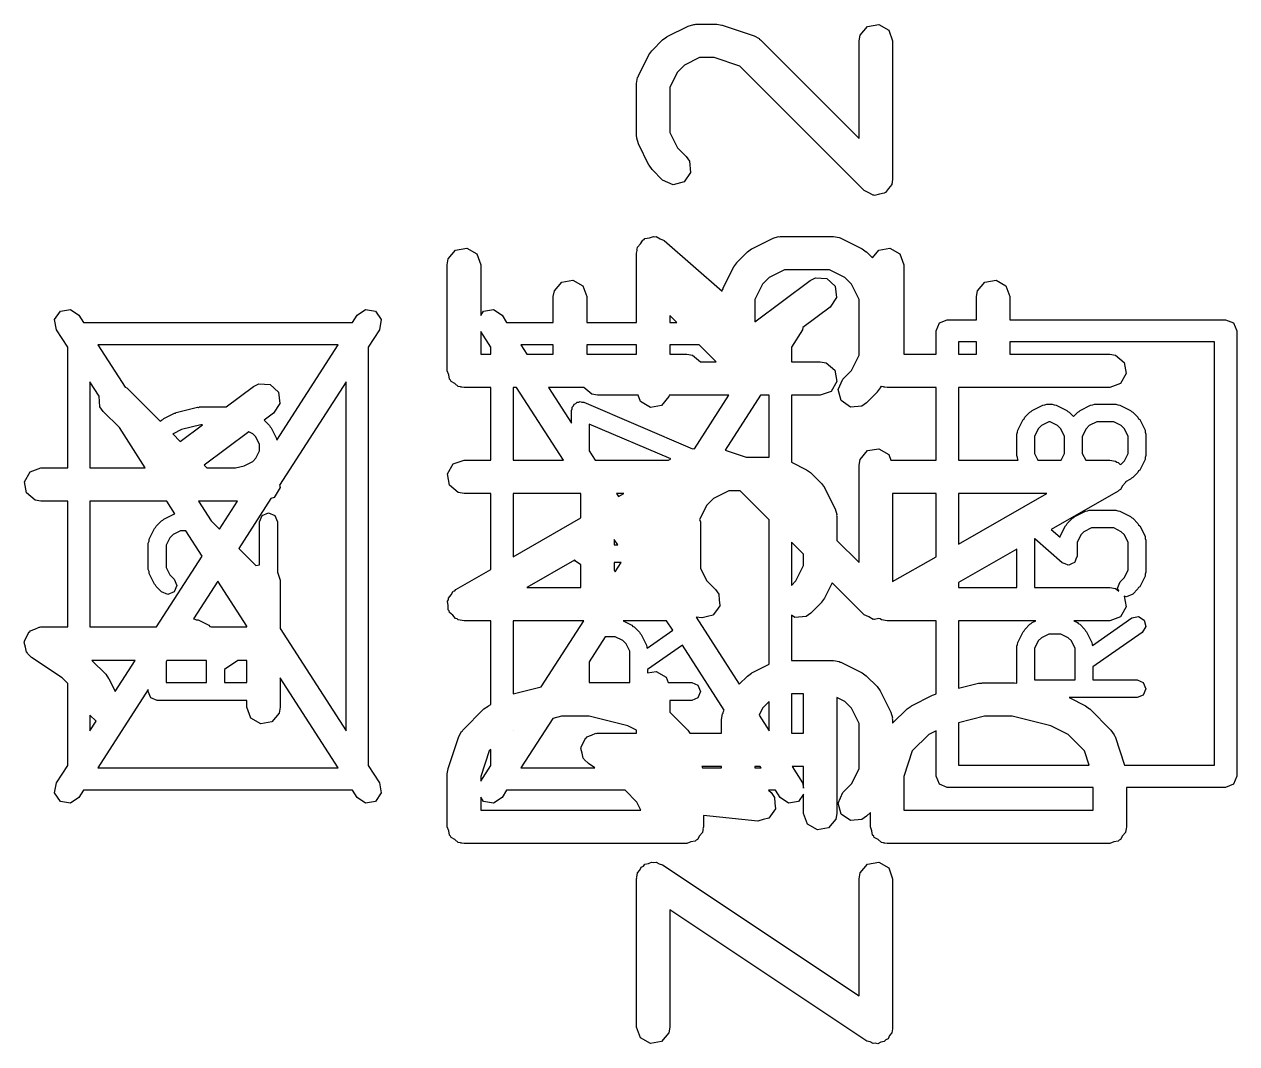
# Model space of a CAD drawing. Extents: x 0.14 to 2.87, y -2.36 to 0.08.
# Drawn here: x 1.7913 to 2.0057, y -0.794 to -0.6138 of the extents above; entities that cross this region are included whole.
import ezdxf

# ---------------------------------------------------------------- set-up
doc = ezdxf.new("R2010")
doc.units = 0
doc.header["$MEASUREMENT"] = 0
doc.layers.add('BLACK', color=7, linetype='CONTINUOUS')

msp = doc.modelspace()

# ---------------------------------------------------------------- linework, layer by layer
at = {"layer": 'BLACK', "linetype": 'CONTINUOUS'}
for p, q in [((1.90498, -0.615994), (1.90873, -0.614119)), ((1.90873, -0.614119), (1.90971, -0.613827)), ((1.90971, -0.613827), (1.90989, -0.613868)), ((1.90989, -0.613868), (1.91005, -0.613808)), ((1.91005, -0.613808), (1.9138, -0.613808)), ((1.9138, -0.613808), (1.91467, -0.613961)), ((1.91467, -0.613961), (1.91473, -0.613959)), ((1.91473, -0.613959), (1.92036, -0.615834)), ((1.93915, -0.61575), (1.94045, -0.614203)), ((1.94045, -0.614203), (1.94243, -0.613852)), ((1.94243, -0.613852), (1.94418, -0.614862)), ((1.94418, -0.614862), (1.94487, -0.61676)), ((1.90234, -0.618422), (1.90421, -0.616547)), ((1.90421, -0.616547), (1.90494, -0.616041)), ((1.90494, -0.616041), (1.90498, -0.615994)), ((1.92036, -0.615834), (1.92126, -0.616322)), ((1.92126, -0.616322), (1.92135, -0.616473)), ((1.92135, -0.616473), (1.92151, -0.616547)), ((1.92151, -0.616547), (1.93897, -0.634004)), ((1.93897, -0.61676), (1.93915, -0.61575)), ((1.93897, -0.634004), (1.93897, -0.61676)), ((1.94487, -0.61676), (1.94487, -0.641132)), ((1.89991, -0.622939), (1.90179, -0.619189)), ((1.90179, -0.619189), (1.90231, -0.61848)), ((1.90231, -0.61848), (1.90234, -0.618422)), ((1.90805, -0.621062), (1.90685, -0.622259)), ((1.91075, -0.619713), (1.90805, -0.621062)), ((1.91332, -0.619713), (1.91075, -0.619713)), ((1.91783, -0.621216), (1.91332, -0.619713)), ((1.93983, -0.64322), (1.91783, -0.621216)), ((1.8996, -0.624259), (1.89978, -0.62325)), ((1.89978, -0.62325), (1.89989, -0.623114)), ((1.89989, -0.623114), (1.89991, -0.622939)), ((1.90685, -0.622259), (1.9055, -0.624956)), ((1.8996, -0.633633), (1.8996, -0.624259)), ((1.9055, -0.624956), (1.9055, -0.632936)), ((1.89966, -0.633799), (1.8996, -0.633633)), ((1.89962, -0.633971), (1.89966, -0.633799)), ((1.89991, -0.634954), (1.89962, -0.633971)), ((1.9055, -0.632936), (1.90685, -0.635634)), ((1.90179, -0.638703), (1.89991, -0.634954)), ((1.90685, -0.635634), (1.90839, -0.63717)), ((1.90183, -0.638748), (1.90179, -0.638703)), ((1.90234, -0.639471), (1.90183, -0.638748)), ((1.90839, -0.63717), (1.90898, -0.63801)), ((1.90898, -0.63801), (1.90915, -0.640022)), ((1.90421, -0.641345), (1.90234, -0.639471)), ((1.90915, -0.640022), (1.908, -0.641676)), ((1.90604, -0.642199), (1.90421, -0.641345)), ((1.908, -0.641676), (1.90604, -0.642199)), ((1.94413, -0.642823), (1.94362, -0.643551)), ((1.9447, -0.642142), (1.94413, -0.642823)), ((1.94473, -0.641962), (1.9447, -0.642142)), ((1.94477, -0.641897), (1.94473, -0.641962)), ((1.94487, -0.641132), (1.94476, -0.641767)), ((1.94476, -0.641767), (1.94477, -0.641897)), ((1.94064, -0.643596), (1.93983, -0.64322)), ((1.94141, -0.64404), (1.94064, -0.643596)), ((1.94154, -0.644017), (1.94141, -0.64404)), ((1.94166, -0.644074), (1.94154, -0.644017)), ((1.94252, -0.643844), (1.94166, -0.644074)), ((1.9434, -0.643689), (1.94252, -0.643844)), ((1.94349, -0.643586), (1.9434, -0.643689)), ((1.94362, -0.643551), (1.94349, -0.643586)), ((1.90108, -0.651699), (1.90186, -0.65156)), ((1.90186, -0.65156), (1.90261, -0.651304)), ((1.90261, -0.651304), (1.90283, -0.651389)), ((1.90283, -0.651389), (1.90306, -0.651348)), ((1.90306, -0.651348), (1.90375, -0.651746)), ((1.91998, -0.653489), (1.92373, -0.651615)), ((1.92373, -0.651615), (1.92471, -0.651322)), ((1.92471, -0.651322), (1.92488, -0.651363)), ((1.92488, -0.651363), (1.92505, -0.651303)), ((1.92505, -0.651303), (1.93442, -0.651303)), ((1.93442, -0.651303), (1.93543, -0.651481)), ((1.93543, -0.651481), (1.93557, -0.651594)), ((1.93557, -0.651594), (1.93574, -0.651615)), ((1.93574, -0.651615), (1.93949, -0.653489)), ((1.86631, -0.655308), (1.86761, -0.653761)), ((1.86761, -0.653761), (1.8696, -0.65341)), ((1.8696, -0.65341), (1.87135, -0.65442)), ((1.8996, -0.654256), (1.89968, -0.653818)), ((1.89966, -0.653683), (1.89972, -0.653578)), ((1.89968, -0.653818), (1.89966, -0.653683)), ((1.89972, -0.653578), (1.89978, -0.653246)), ((1.89978, -0.653246), (1.90029, -0.652636)), ((1.90029, -0.652636), (1.9007, -0.651955)), ((1.9007, -0.651955), (1.90092, -0.651879)), ((1.90092, -0.651879), (1.90108, -0.651699)), ((1.90375, -0.651746), (1.9045, -0.652034)), ((1.9045, -0.652034), (1.91473, -0.66099)), ((1.91921, -0.654043), (1.91993, -0.653536)), ((1.91993, -0.653536), (1.91998, -0.653489)), ((1.93949, -0.653489), (1.9402, -0.654015)), ((1.9413, -0.655085), (1.94241, -0.653761)), ((1.94241, -0.653761), (1.9444, -0.65341)), ((1.9444, -0.65341), (1.94615, -0.65442)), ((1.86613, -0.656318), (1.86631, -0.655308)), ((1.87135, -0.65442), (1.87204, -0.656318)), ((1.8996, -0.666535), (1.8996, -0.654256)), ((1.91731, -0.655976), (1.91734, -0.655917)), ((1.91734, -0.655917), (1.91921, -0.654043)), ((1.9402, -0.654015), (1.94026, -0.654043)), ((1.94026, -0.654043), (1.9413, -0.655085)), ((1.94615, -0.65442), (1.94684, -0.656318)), ((1.86613, -0.675066), (1.86613, -0.656318)), ((1.87204, -0.656318), (1.87204, -0.665271)), ((1.91491, -0.660434), (1.91678, -0.656685)), ((1.91678, -0.656685), (1.91731, -0.655976)), ((1.92575, -0.657208), (1.92305, -0.658557)), ((1.93373, -0.657208), (1.92575, -0.657208)), ((1.93642, -0.658557), (1.93373, -0.657208)), ((1.94684, -0.656318), (1.94684, -0.672113)), ((1.88506, -0.660932), (1.88636, -0.659385)), ((1.88636, -0.659385), (1.88835, -0.659034)), ((1.88835, -0.659034), (1.8901, -0.660044)), ((1.8901, -0.660044), (1.89079, -0.661942)), ((1.9205, -0.666442), (1.93031, -0.659088)), ((1.92185, -0.659754), (1.9205, -0.662452)), ((1.92305, -0.658557), (1.92185, -0.659754)), ((1.93031, -0.659088), (1.93122, -0.658624)), ((1.93122, -0.658624), (1.93324, -0.658735)), ((1.93324, -0.658735), (1.93471, -0.660116)), ((1.93471, -0.660116), (1.93496, -0.662121)), ((1.93762, -0.659754), (1.93642, -0.658557)), ((1.93897, -0.662452), (1.93762, -0.659754)), ((1.95986, -0.660932), (1.96116, -0.659385)), ((1.96116, -0.659385), (1.96315, -0.659034)), ((1.96315, -0.659034), (1.9649, -0.660044)), ((1.9649, -0.660044), (1.96559, -0.661942)), ((1.88488, -0.661942), (1.88506, -0.660932)), ((1.88488, -0.666535), (1.88488, -0.661942)), ((1.89079, -0.661942), (1.89079, -0.666535)), ((1.91473, -0.66099), (1.91478, -0.660745)), ((1.91478, -0.660745), (1.91489, -0.66061)), ((1.91489, -0.66061), (1.91491, -0.660434)), ((1.93496, -0.662121), (1.93385, -0.663812)), ((1.95969, -0.661942), (1.95986, -0.660932)), ((1.95969, -0.666043), (1.95969, -0.661942)), ((1.96559, -0.661942), (1.96559, -0.666043)), ((1.79774, -0.664548), (1.79952, -0.664227)), ((1.79952, -0.664227), (1.801, -0.665258)), ((1.85018, -0.665258), (1.85166, -0.664227)), ((1.85166, -0.664227), (1.85344, -0.664548)), ((1.87254, -0.664548), (1.87432, -0.664227)), ((1.87432, -0.664227), (1.87581, -0.665258)), ((1.9205, -0.662452), (1.9205, -0.666442)), ((1.93385, -0.663812), (1.92902, -0.667432)), ((1.93897, -0.672306), (1.93897, -0.662452)), ((1.79671, -0.666034), (1.79774, -0.664548)), ((1.79703, -0.667813), (1.79671, -0.666034)), ((1.801, -0.665258), (1.80182, -0.666535)), ((1.80182, -0.666535), (1.84936, -0.666535)), ((1.84936, -0.666535), (1.85018, -0.665258)), ((1.85344, -0.664548), (1.85447, -0.666034)), ((1.85447, -0.666034), (1.85415, -0.667813)), ((1.87204, -0.665271), (1.87254, -0.664548)), ((1.87581, -0.665258), (1.87663, -0.666535)), ((1.87663, -0.666535), (1.88488, -0.666535)), ((1.89079, -0.666535), (1.8996, -0.666535)), ((1.90674, -0.666535), (1.9055, -0.665298)), ((1.9055, -0.665298), (1.9055, -0.666535)), ((1.9055, -0.666535), (1.90674, -0.666535)), ((1.95256, -0.668012), (1.95314, -0.66662)), ((1.95314, -0.66662), (1.95453, -0.666043)), ((1.95453, -0.666043), (1.95969, -0.666043)), ((1.96559, -0.666043), (2.00374, -0.666043)), ((2.00374, -0.666043), (2.00513, -0.66662)), ((2.00513, -0.66662), (2.00571, -0.668012)), ((1.79902, -0.670904), (1.79703, -0.667813)), ((1.85415, -0.667813), (1.85217, -0.670904)), ((1.87382, -0.670904), (1.87204, -0.668137)), ((1.87204, -0.668137), (1.87204, -0.672113)), ((1.92896, -0.667813), (1.92697, -0.670904)), ((1.92902, -0.667432), (1.92896, -0.667813)), ((1.95256, -0.672113), (1.95256, -0.668012)), ((2.00571, -0.668012), (2.00571, -0.746752)), ((1.79902, -0.692243), (1.79902, -0.670904)), ((1.80435, -0.670472), (1.80917, -0.677956)), ((1.84683, -0.670472), (1.80435, -0.670472)), ((1.83597, -0.687365), (1.84683, -0.670472)), ((1.85217, -0.670904), (1.85217, -0.744844)), ((1.87382, -0.672113), (1.87382, -0.670904)), ((1.87916, -0.670472), (1.88021, -0.672113)), ((1.88488, -0.670472), (1.87916, -0.670472)), ((1.88488, -0.672113), (1.88488, -0.670472)), ((1.89079, -0.670472), (1.89079, -0.672113)), ((1.8996, -0.670472), (1.89079, -0.670472)), ((1.8996, -0.672113), (1.8996, -0.670472)), ((1.9055, -0.670472), (1.9055, -0.672113)), ((1.91068, -0.670472), (1.9055, -0.670472)), ((1.9137, -0.673495), (1.91068, -0.670472)), ((1.92697, -0.670904), (1.92697, -0.673495)), ((1.9565, -0.66998), (1.9565, -0.672113)), ((1.95969, -0.66998), (1.9565, -0.66998)), ((1.95969, -0.672113), (1.95969, -0.66998)), ((1.96559, -0.66998), (1.96559, -0.672113)), ((2.00177, -0.66998), (1.96559, -0.66998)), ((2.00177, -0.744783), (2.00177, -0.66998)), ((1.87204, -0.672113), (1.87382, -0.672113)), ((1.88021, -0.672113), (1.88488, -0.672113)), ((1.89079, -0.672113), (1.8996, -0.672113)), ((1.9055, -0.672113), (1.90846, -0.672113)), ((1.90846, -0.672113), (1.90947, -0.672291)), ((1.90947, -0.672291), (1.9109, -0.673495)), ((1.93762, -0.675004), (1.93897, -0.672306)), ((1.94684, -0.672113), (1.95256, -0.672113)), ((1.9565, -0.672113), (1.95969, -0.672113)), ((1.96559, -0.672113), (1.98326, -0.672113)), ((1.98326, -0.672113), (1.98427, -0.672291)), ((1.98427, -0.672291), (1.98582, -0.673589)), ((1.8664, -0.675786), (1.86613, -0.675066)), ((1.9109, -0.673495), (1.9137, -0.673495)), ((1.92697, -0.673495), (1.93208, -0.673495)), ((1.93208, -0.673495), (1.93309, -0.673674)), ((1.93309, -0.673674), (1.93464, -0.674972)), ((1.93464, -0.674972), (1.93499, -0.676961)), ((1.93608, -0.67654), (1.93762, -0.675004)), ((1.98582, -0.673589), (1.98617, -0.675578)), ((1.80456, -0.679535), (1.80295, -0.677028)), ((1.80295, -0.677028), (1.80295, -0.692243)), ((1.83188, -0.677836), (1.8328, -0.677372)), ((1.8328, -0.677372), (1.83481, -0.677482)), ((1.84823, -0.677028), (1.83649, -0.69529)), ((1.84823, -0.73872), (1.84823, -0.677028)), ((1.86653, -0.676542), (1.8664, -0.675786)), ((1.86673, -0.676713), (1.86653, -0.676542)), ((1.86683, -0.676964), (1.86673, -0.676713)), ((1.86749, -0.677347), (1.86683, -0.676964)), ((1.86808, -0.67784), (1.86749, -0.677347)), ((1.93499, -0.676961), (1.93398, -0.67871)), ((1.93523, -0.67837), (1.93608, -0.67654)), ((1.98516, -0.677328), (1.98326, -0.678018)), ((1.98617, -0.675578), (1.98516, -0.677328)), ((1.80473, -0.681446), (1.80456, -0.679535)), ((1.80917, -0.677956), (1.8095, -0.67811)), ((1.8095, -0.67811), (1.81539, -0.684009)), ((1.82705, -0.681463), (1.83188, -0.677836)), ((1.83481, -0.677482), (1.83629, -0.678863)), ((1.83629, -0.678863), (1.83653, -0.680869)), ((1.86846, -0.677908), (1.86808, -0.67784)), ((1.86857, -0.677974), (1.86846, -0.677908)), ((1.8687, -0.677951), (1.86857, -0.677974)), ((1.86909, -0.678018), (1.8687, -0.677951)), ((1.87382, -0.678018), (1.86909, -0.678018)), ((1.87382, -0.690861), (1.87382, -0.678018)), ((1.87776, -0.678018), (1.87776, -0.690861)), ((1.87839, -0.678018), (1.87776, -0.678018)), ((1.88665, -0.690861), (1.87839, -0.678018)), ((1.88401, -0.678018), (1.88808, -0.684346)), ((1.89026, -0.678018), (1.88401, -0.678018)), ((1.8917, -0.679223), (1.89026, -0.678018)), ((1.89271, -0.679401), (1.8917, -0.679223)), ((1.89988, -0.679401), (1.89271, -0.679401)), ((1.90029, -0.680526), (1.89988, -0.679401)), ((1.90537, -0.679401), (1.90533, -0.679638)), ((1.91589, -0.679401), (1.90537, -0.679401)), ((1.90982, -0.688843), (1.91589, -0.679401)), ((1.92151, -0.679401), (1.91526, -0.689124)), ((1.92303, -0.679401), (1.92151, -0.679401)), ((1.92303, -0.690368), (1.92303, -0.679401)), ((1.93208, -0.679401), (1.92697, -0.679401)), ((1.92697, -0.679401), (1.92697, -0.691214)), ((1.93398, -0.67871), (1.93208, -0.679401)), ((1.93575, -0.680321), (1.93523, -0.67837)), ((1.94214, -0.678841), (1.94026, -0.680716)), ((1.94216, -0.678782), (1.94214, -0.678841)), ((1.94269, -0.678073), (1.94216, -0.678782)), ((1.94283, -0.677795), (1.94269, -0.678073)), ((1.94288, -0.67784), (1.94283, -0.677795)), ((1.94326, -0.677908), (1.94288, -0.67784)), ((1.94338, -0.677974), (1.94326, -0.677908)), ((1.94351, -0.677951), (1.94338, -0.677974)), ((1.94389, -0.678018), (1.94351, -0.677951)), ((1.95256, -0.678018), (1.94389, -0.678018)), ((1.95256, -0.690861), (1.95256, -0.678018)), ((1.98326, -0.678018), (1.9565, -0.678018)), ((1.9565, -0.678018), (1.9565, -0.690861)), ((1.80532, -0.682286), (1.80473, -0.681446)), ((1.81822, -0.682443), (1.82197, -0.681506)), ((1.82197, -0.681506), (1.82216, -0.681535)), ((1.82216, -0.681535), (1.82235, -0.681459)), ((1.82235, -0.681459), (1.82703, -0.681459)), ((1.82703, -0.681459), (1.82705, -0.681463)), ((1.83653, -0.680869), (1.83543, -0.68256)), ((1.8882, -0.681476), (1.88842, -0.681263)), ((1.8882, -0.681798), (1.8882, -0.681476)), ((1.88842, -0.681263), (1.88854, -0.680982)), ((1.88854, -0.680982), (1.88884, -0.680859)), ((1.88884, -0.680859), (1.88907, -0.680634)), ((1.88907, -0.680634), (1.88937, -0.680638)), ((1.88937, -0.680638), (1.88965, -0.680521)), ((1.88965, -0.680521), (1.88995, -0.680645)), ((1.88995, -0.680645), (1.89027, -0.680649)), ((1.89027, -0.680649), (1.90949, -0.688884)), ((1.90204, -0.681536), (1.90029, -0.680526)), ((1.90403, -0.681185), (1.90204, -0.681536)), ((1.90533, -0.679638), (1.90403, -0.681185)), ((1.93741, -0.68148), (1.93575, -0.680321)), ((1.93942, -0.681304), (1.93741, -0.68148)), ((1.94026, -0.680716), (1.93942, -0.681304)), ((1.96956, -0.68207), (1.97144, -0.681133)), ((1.97144, -0.681133), (1.9718, -0.681107)), ((1.9718, -0.681107), (1.97214, -0.680966)), ((1.97214, -0.680966), (1.97308, -0.680966)), ((1.97308, -0.680966), (1.97342, -0.681107)), ((1.97342, -0.681107), (1.97378, -0.681133)), ((1.97378, -0.681133), (1.97566, -0.68207)), ((1.978, -0.68207), (1.97987, -0.681133)), ((1.97987, -0.681133), (1.98024, -0.681107)), ((1.98024, -0.681107), (1.98058, -0.680966)), ((1.98058, -0.680966), (1.98433, -0.680966)), ((1.98433, -0.680966), (1.98467, -0.681107)), ((1.98467, -0.681107), (1.98503, -0.681133)), ((1.98503, -0.681133), (1.98691, -0.68207)), ((1.80816, -0.685122), (1.80532, -0.682286)), ((1.81539, -0.684009), (1.81561, -0.683795)), ((1.81561, -0.683795), (1.81585, -0.683695)), ((1.81585, -0.683695), (1.81602, -0.6835)), ((1.81602, -0.6835), (1.81789, -0.682562)), ((1.81789, -0.682562), (1.81807, -0.682549)), ((1.81807, -0.682549), (1.81822, -0.682443)), ((1.83543, -0.68256), (1.83378, -0.683798)), ((1.83378, -0.683798), (1.83471, -0.684732)), ((1.88808, -0.682096), (1.8882, -0.681798)), ((1.88808, -0.684346), (1.88808, -0.682096)), ((1.96698, -0.685586), (1.96792, -0.683712)), ((1.96792, -0.683712), (1.96812, -0.683542)), ((1.96812, -0.683542), (1.96822, -0.683302)), ((1.96822, -0.683302), (1.96915, -0.682365)), ((1.96915, -0.682365), (1.96939, -0.682266)), ((1.96939, -0.682266), (1.96956, -0.68207)), ((1.97566, -0.68207), (1.97583, -0.682266)), ((1.97583, -0.682266), (1.97607, -0.682365)), ((1.97607, -0.682365), (1.97683, -0.683126)), ((1.97683, -0.683126), (1.97759, -0.682365)), ((1.97759, -0.682365), (1.97783, -0.682266)), ((1.97783, -0.682266), (1.978, -0.68207)), ((1.98691, -0.68207), (1.98708, -0.682266)), ((1.98708, -0.682266), (1.98732, -0.682365)), ((1.98732, -0.682365), (1.98825, -0.683302)), ((1.98825, -0.683302), (1.98835, -0.683542)), ((1.98835, -0.683542), (1.98855, -0.683712)), ((1.98855, -0.683712), (1.98949, -0.685586)), ((1.81273, -0.692243), (1.80816, -0.685122)), ((1.81915, -0.685457), (1.81766, -0.686202)), ((1.81893, -0.687548), (1.82285, -0.684608)), ((1.82254, -0.684608), (1.81915, -0.685457)), ((1.82285, -0.684608), (1.82254, -0.684608)), ((1.83103, -0.685855), (1.82315, -0.691766)), ((1.83173, -0.686202), (1.83103, -0.685855)), ((1.83471, -0.684732), (1.83481, -0.684971)), ((1.83481, -0.684971), (1.835, -0.685141)), ((1.835, -0.685141), (1.83594, -0.687016)), ((1.90563, -0.690659), (1.89123, -0.684484)), ((1.89123, -0.684484), (1.89123, -0.689245)), ((1.96682, -0.686291), (1.96696, -0.685952)), ((1.96696, -0.685952), (1.96698, -0.685586)), ((1.97062, -0.685349), (1.96997, -0.686663)), ((1.9712, -0.684773), (1.97062, -0.685349)), ((1.97251, -0.684116), (1.9712, -0.684773)), ((1.97271, -0.684116), (1.97251, -0.684116)), ((1.97402, -0.684773), (1.97271, -0.684116)), ((1.9746, -0.685349), (1.97402, -0.684773)), ((1.97525, -0.686663), (1.9746, -0.685349)), ((1.97906, -0.685349), (1.9784, -0.686662)), ((1.97964, -0.684773), (1.97906, -0.685349)), ((1.98095, -0.684116), (1.97964, -0.684773)), ((1.98396, -0.684116), (1.98095, -0.684116)), ((1.98527, -0.684773), (1.98396, -0.684116)), ((1.98585, -0.685349), (1.98527, -0.684773)), ((1.9865, -0.686662), (1.98585, -0.685349)), ((1.98949, -0.685586), (1.98951, -0.685952)), ((1.98951, -0.685952), (1.98965, -0.686291)), ((1.81766, -0.686202), (1.81762, -0.686236)), ((1.81762, -0.686236), (1.81893, -0.687548)), ((1.8323, -0.686778), (1.83173, -0.686202)), ((1.83296, -0.688092), (1.8323, -0.686778)), ((1.83296, -0.689223), (1.83296, -0.688092)), ((1.83594, -0.687016), (1.83597, -0.687365)), ((1.96682, -0.69004), (1.96682, -0.686291)), ((1.96997, -0.686663), (1.96997, -0.689668)), ((1.97525, -0.689668), (1.97525, -0.686663)), ((1.9784, -0.686662), (1.9784, -0.689669)), ((1.9865, -0.689669), (1.9865, -0.686662)), ((1.98965, -0.686291), (1.98965, -0.69004)), ((1.8323, -0.690537), (1.83296, -0.689223)), ((1.89123, -0.689245), (1.89226, -0.690861)), ((1.90949, -0.688884), (1.90971, -0.688818)), ((1.90971, -0.688818), (1.90982, -0.688843)), ((1.91526, -0.689124), (1.91899, -0.690368)), ((1.93915, -0.690741), (1.94045, -0.689194)), ((1.94045, -0.689194), (1.94243, -0.688843)), ((1.94243, -0.688843), (1.94418, -0.689853)), ((1.94418, -0.689853), (1.94455, -0.690861)), ((1.96696, -0.690379), (1.96682, -0.69004)), ((1.96997, -0.689668), (1.97056, -0.690861)), ((1.97466, -0.690861), (1.97525, -0.689668)), ((1.9784, -0.689669), (1.979, -0.690861)), ((1.98585, -0.690982), (1.9865, -0.689669)), ((1.98965, -0.69004), (1.98951, -0.690379)), ((1.79239, -0.692934), (1.79428, -0.692243)), ((1.79428, -0.692243), (1.79902, -0.692243)), ((1.80295, -0.692243), (1.81273, -0.692243)), ((1.82315, -0.691766), (1.82363, -0.692243)), ((1.82363, -0.692243), (1.8287, -0.692243)), ((1.8287, -0.692243), (1.83023, -0.691859)), ((1.83023, -0.691859), (1.83173, -0.691113)), ((1.83173, -0.691113), (1.8323, -0.690537)), ((1.86618, -0.693301), (1.86719, -0.691551)), ((1.86719, -0.691551), (1.86909, -0.690861)), ((1.86909, -0.690861), (1.87382, -0.690861)), ((1.87776, -0.690861), (1.88665, -0.690861)), ((1.89226, -0.690861), (1.90523, -0.690861)), ((1.90523, -0.690861), (1.90563, -0.690659)), ((1.91899, -0.690368), (1.92303, -0.690368)), ((1.92697, -0.691214), (1.92965, -0.692555)), ((1.93897, -0.691751), (1.93915, -0.690741)), ((1.93897, -0.708994), (1.93897, -0.691751)), ((1.94455, -0.690861), (1.95256, -0.690861)), ((1.9565, -0.690861), (1.96704, -0.690861)), ((1.96698, -0.690745), (1.96696, -0.690379)), ((1.96704, -0.690861), (1.96698, -0.690745)), ((1.97056, -0.690861), (1.97466, -0.690861)), ((1.979, -0.690861), (1.98326, -0.690861)), ((1.98326, -0.690861), (1.98427, -0.691039)), ((1.98427, -0.691039), (1.98448, -0.691214)), ((1.98448, -0.691214), (1.98475, -0.691263)), ((1.98475, -0.691263), (1.98507, -0.691655)), ((1.98507, -0.691655), (1.98527, -0.691558)), ((1.98527, -0.691558), (1.98585, -0.690982)), ((1.98949, -0.690745), (1.98855, -0.692619)), ((1.98951, -0.690379), (1.98949, -0.690745)), ((1.79138, -0.694683), (1.79239, -0.692934)), ((1.86653, -0.69529), (1.86618, -0.693301)), ((1.92965, -0.692555), (1.93036, -0.693081)), ((1.93036, -0.693081), (1.93042, -0.693108)), ((1.93042, -0.693108), (1.93229, -0.694983)), ((1.98691, -0.694261), (1.98603, -0.694698)), ((1.98708, -0.694065), (1.98691, -0.694261)), ((1.98732, -0.693966), (1.98708, -0.694065)), ((1.98825, -0.693029), (1.98732, -0.693966)), ((1.98835, -0.692789), (1.98825, -0.693029)), ((1.98855, -0.692619), (1.98835, -0.692789)), ((1.79173, -0.696672), (1.79138, -0.694683)), ((1.79327, -0.697971), (1.79173, -0.696672)), ((1.83656, -0.695709), (1.83555, -0.697458)), ((1.83649, -0.69529), (1.83656, -0.695709)), ((1.86808, -0.696588), (1.86653, -0.69529)), ((1.86909, -0.696766), (1.86808, -0.696588)), ((1.9159, -0.696274), (1.91321, -0.697623)), ((1.9179, -0.696274), (1.9159, -0.696274)), ((1.92303, -0.701408), (1.9179, -0.696274)), ((1.93229, -0.694983), (1.9328, -0.695706)), ((1.9328, -0.695706), (1.93285, -0.69575)), ((1.93285, -0.69575), (1.93472, -0.6995)), ((1.98473, -0.696377), (1.9729, -0.703137)), ((1.9849, -0.696169), (1.98473, -0.696377)), ((1.98516, -0.696075), (1.9849, -0.696169)), ((1.98554, -0.695416), (1.98516, -0.696075)), ((1.98603, -0.694836), (1.98554, -0.695416)), ((1.98603, -0.694698), (1.98603, -0.694836)), ((1.79428, -0.698149), (1.79327, -0.697971)), ((1.79902, -0.698149), (1.79428, -0.698149)), ((1.79902, -0.720365), (1.79902, -0.698149)), ((1.80295, -0.698149), (1.80295, -0.720365)), ((1.81653, -0.698149), (1.80295, -0.698149)), ((1.81796, -0.700368), (1.81653, -0.698149)), ((1.82215, -0.698149), (1.82436, -0.701588)), ((1.82903, -0.698149), (1.82215, -0.698149)), ((1.82587, -0.703074), (1.82903, -0.698149)), ((1.83496, -0.697675), (1.82929, -0.706493)), ((1.83555, -0.697458), (1.83496, -0.697675)), ((1.87382, -0.696766), (1.86909, -0.696766)), ((1.87382, -0.710206), (1.87382, -0.696766)), ((1.88958, -0.696766), (1.87776, -0.696766)), ((1.87776, -0.696766), (1.87776, -0.707956)), ((1.88965, -0.696794), (1.88958, -0.696766)), ((1.88972, -0.696766), (1.88965, -0.696794)), ((1.88976, -0.696766), (1.88972, -0.696766)), ((1.88976, -0.701099), (1.88976, -0.696766)), ((1.89734, -0.696766), (1.89606, -0.696766)), ((1.89606, -0.696766), (1.8964, -0.6973)), ((1.8964, -0.6973), (1.89734, -0.696766)), ((1.91201, -0.69882), (1.91074, -0.701362)), ((1.91321, -0.697623), (1.91201, -0.69882)), ((1.95256, -0.696766), (1.94487, -0.696766)), ((1.94487, -0.696766), (1.94487, -0.712347)), ((1.95256, -0.707956), (1.95256, -0.696766)), ((1.9565, -0.705706), (1.97214, -0.696766)), ((1.97214, -0.696766), (1.9565, -0.696766)), ((1.9565, -0.696766), (1.9565, -0.705706)), ((1.81602, -0.70131), (1.81789, -0.700372)), ((1.81789, -0.700372), (1.81796, -0.700368)), ((1.83296, -0.701781), (1.83342, -0.700667)), ((1.83342, -0.700667), (1.83453, -0.700206)), ((1.83453, -0.700206), (1.83565, -0.700667)), ((1.83565, -0.700667), (1.83611, -0.701781)), ((1.93472, -0.6995), (1.93501, -0.700483)), ((1.93501, -0.700483), (1.93497, -0.700654)), ((1.93497, -0.700654), (1.93503, -0.70082)), ((1.93503, -0.70082), (1.93503, -0.705057)), ((1.97689, -0.701014), (1.97706, -0.700818)), ((1.97706, -0.700818), (1.97894, -0.69988)), ((1.97894, -0.69988), (1.9793, -0.699854)), ((1.9793, -0.699854), (1.97964, -0.699714)), ((1.97964, -0.699714), (1.98433, -0.699714)), ((1.98433, -0.699714), (1.98467, -0.699854)), ((1.98467, -0.699854), (1.98503, -0.69988)), ((1.98503, -0.69988), (1.98691, -0.700818)), ((1.98691, -0.700818), (1.98708, -0.701013)), ((1.81344, -0.704826), (1.81438, -0.702951)), ((1.81438, -0.702951), (1.81457, -0.702782)), ((1.81457, -0.702782), (1.81467, -0.702542)), ((1.81467, -0.702542), (1.81561, -0.701605)), ((1.81561, -0.701605), (1.81585, -0.701506)), ((1.81585, -0.701506), (1.81602, -0.70131)), ((1.82436, -0.701588), (1.8244, -0.701605)), ((1.8244, -0.701605), (1.82587, -0.703074)), ((1.83296, -0.709374), (1.83296, -0.701781)), ((1.83611, -0.701781), (1.83611, -0.710698)), ((1.87776, -0.707956), (1.88976, -0.701099)), ((1.91074, -0.701362), (1.91091, -0.701781)), ((1.91091, -0.701781), (1.91091, -0.709999)), ((1.92303, -0.726954), (1.92303, -0.701408)), ((1.97448, -0.704334), (1.97542, -0.702459)), ((1.97542, -0.702459), (1.97562, -0.702289)), ((1.97562, -0.702289), (1.97571, -0.70205)), ((1.97571, -0.70205), (1.97665, -0.701113)), ((1.97665, -0.701113), (1.97689, -0.701014)), ((1.98001, -0.702864), (1.9787, -0.703521)), ((1.98396, -0.702864), (1.98001, -0.702864)), ((1.98527, -0.703521), (1.98396, -0.702864)), ((1.98708, -0.701013), (1.98732, -0.701113)), ((1.98732, -0.701113), (1.98825, -0.70205)), ((1.98825, -0.70205), (1.98835, -0.70229)), ((1.98835, -0.70229), (1.98855, -0.702459)), ((1.98855, -0.702459), (1.98949, -0.704334)), ((1.81327, -0.705531), (1.81341, -0.705192)), ((1.81341, -0.705192), (1.81344, -0.704826)), ((1.81708, -0.704589), (1.81642, -0.705902)), ((1.81766, -0.704013), (1.81708, -0.704589)), ((1.81897, -0.703356), (1.81766, -0.704013)), ((1.81988, -0.703356), (1.81897, -0.703356)), ((1.82278, -0.707874), (1.81988, -0.703356)), ((1.89627, -0.70583), (1.89566, -0.704882)), ((1.89566, -0.704882), (1.89566, -0.70583)), ((1.93503, -0.705057), (1.93897, -0.708994)), ((1.97, -0.70479), (1.96997, -0.704811)), ((1.96997, -0.704811), (1.96997, -0.713358)), ((1.97485, -0.709036), (1.97, -0.70479)), ((1.9729, -0.703137), (1.97447, -0.704514)), ((1.97447, -0.704514), (1.97448, -0.704334)), ((1.97812, -0.704096), (1.97747, -0.70541)), ((1.9787, -0.703521), (1.97812, -0.704096)), ((1.98585, -0.704096), (1.98527, -0.703521)), ((1.9865, -0.70541), (1.98585, -0.704096)), ((1.98949, -0.704334), (1.98951, -0.7047)), ((1.98951, -0.7047), (1.98965, -0.705038)), ((1.98965, -0.705038), (1.98965, -0.710663)), ((1.81327, -0.710217), (1.81327, -0.705531)), ((1.81642, -0.705902), (1.81642, -0.709846)), ((1.82929, -0.706493), (1.83229, -0.709493)), ((1.89566, -0.70583), (1.89627, -0.70583)), ((1.92913, -0.707504), (1.92697, -0.705345)), ((1.92697, -0.705345), (1.92697, -0.713004)), ((1.96682, -0.70661), (1.9565, -0.712508)), ((1.96682, -0.713358), (1.96682, -0.70661)), ((1.97747, -0.70541), (1.97747, -0.707851)), ((1.9865, -0.710291), (1.9865, -0.70541)), ((1.81475, -0.720365), (1.82278, -0.707874)), ((1.83229, -0.709493), (1.83296, -0.709374)), ((1.88862, -0.708551), (1.88021, -0.713358)), ((1.88869, -0.708581), (1.88862, -0.708551)), ((1.88878, -0.708716), (1.88869, -0.708581)), ((1.88976, -0.709368), (1.88878, -0.708716)), ((1.88976, -0.713358), (1.88976, -0.709368)), ((1.89687, -0.70898), (1.89566, -0.70898)), ((1.89566, -0.70898), (1.89566, -0.710377)), ((1.89583, -0.71061), (1.89687, -0.70898)), ((1.92778, -0.712194), (1.92913, -0.709497)), ((1.92913, -0.709497), (1.92913, -0.707504)), ((1.94487, -0.712347), (1.95256, -0.707956)), ((1.97538, -0.709213), (1.97485, -0.709036)), ((1.97589, -0.709425), (1.97538, -0.709213)), ((1.97594, -0.709404), (1.97589, -0.709425)), ((1.976, -0.709422), (1.97594, -0.709404)), ((1.97649, -0.709176), (1.976, -0.709422)), ((1.977, -0.708964), (1.97649, -0.709176)), ((1.97703, -0.708912), (1.977, -0.708964)), ((1.97708, -0.708888), (1.97703, -0.708912)), ((1.97725, -0.708363), (1.97708, -0.708888)), ((1.97747, -0.707851), (1.97725, -0.708363)), ((1.81341, -0.710556), (1.81327, -0.710217)), ((1.81344, -0.710922), (1.81341, -0.710556)), ((1.81438, -0.712796), (1.81344, -0.710922)), ((1.81642, -0.709846), (1.81708, -0.711159)), ((1.81708, -0.711159), (1.81784, -0.711916)), ((1.83611, -0.710698), (1.83661, -0.712069)), ((1.86762, -0.713747), (1.87382, -0.710206)), ((1.89566, -0.710377), (1.89575, -0.710451)), ((1.89575, -0.710451), (1.89583, -0.71061)), ((1.91091, -0.709999), (1.91201, -0.712194)), ((1.98509, -0.712361), (1.98585, -0.711605)), ((1.98585, -0.711605), (1.9865, -0.710291)), ((1.98949, -0.711367), (1.98855, -0.713242)), ((1.98951, -0.711001), (1.98949, -0.711367)), ((1.98965, -0.710663), (1.98951, -0.711001)), ((1.81457, -0.712966), (1.81438, -0.712796)), ((1.81467, -0.713206), (1.81457, -0.712966)), ((1.81561, -0.714143), (1.81467, -0.713206)), ((1.81784, -0.711916), (1.8183, -0.71303)), ((1.8183, -0.71303), (1.81784, -0.714143)), ((1.82559, -0.712242), (1.82128, -0.718954)), ((1.8307, -0.720193), (1.82559, -0.712242)), ((1.83661, -0.712069), (1.83661, -0.720642)), ((1.86745, -0.713955), (1.86762, -0.713747)), ((1.88021, -0.713358), (1.88976, -0.713358)), ((1.91201, -0.712194), (1.91354, -0.71373)), ((1.91354, -0.71373), (1.91413, -0.71457)), ((1.92697, -0.713004), (1.92778, -0.712194)), ((1.93419, -0.71257), (1.93285, -0.715264)), ((1.93983, -0.718211), (1.93419, -0.71257)), ((1.9565, -0.712508), (1.9565, -0.713358)), ((1.9565, -0.713358), (1.96682, -0.713358)), ((1.96997, -0.713358), (1.98326, -0.713358)), ((1.98326, -0.713358), (1.98427, -0.713536)), ((1.98427, -0.713536), (1.98486, -0.714027)), ((1.98463, -0.713475), (1.98509, -0.712361)), ((1.98486, -0.714027), (1.98463, -0.713475)), ((1.98825, -0.713651), (1.98732, -0.714588)), ((1.98835, -0.713411), (1.98825, -0.713651)), ((1.98855, -0.713242), (1.98835, -0.713411)), ((1.81672, -0.714604), (1.81561, -0.714143)), ((1.81784, -0.714143), (1.81672, -0.714604)), ((1.86618, -0.715798), (1.86632, -0.715561)), ((1.86631, -0.716547), (1.86618, -0.715798)), ((1.86632, -0.715288), (1.86681, -0.714708)), ((1.86632, -0.715561), (1.86632, -0.715288)), ((1.86681, -0.714708), (1.86719, -0.714049)), ((1.86719, -0.714049), (1.86745, -0.713955)), ((1.91413, -0.71457), (1.91413, -0.71459)), ((1.91413, -0.71459), (1.91415, -0.714604)), ((1.91415, -0.714604), (1.91422, -0.715594)), ((1.91422, -0.715594), (1.91431, -0.716583)), ((1.93232, -0.715973), (1.93229, -0.716031)), ((1.93285, -0.715264), (1.93232, -0.715973)), ((1.9862, -0.71505), (1.98583, -0.714895)), ((1.98583, -0.714895), (1.98617, -0.716823)), ((1.98732, -0.714588), (1.9862, -0.71505)), ((1.86631, -0.717308), (1.86631, -0.716547)), ((1.86648, -0.717518), (1.86631, -0.717308)), ((1.86653, -0.717787), (1.86648, -0.717518)), ((1.86711, -0.718276), (1.86653, -0.717787)), ((1.91372, -0.717425), (1.91315, -0.718237)), ((1.9143, -0.716618), (1.91372, -0.717425)), ((1.91431, -0.716583), (1.9143, -0.716598)), ((1.9143, -0.716598), (1.9143, -0.716618)), ((1.93042, -0.717906), (1.92958, -0.718494)), ((1.93229, -0.716031), (1.93042, -0.717906)), ((1.98617, -0.716823), (1.98516, -0.718572)), ((1.82128, -0.718954), (1.82141, -0.718954)), ((1.82141, -0.718954), (1.82175, -0.719094)), ((1.82175, -0.719094), (1.82211, -0.71912)), ((1.82211, -0.71912), (1.82399, -0.720057)), ((1.82399, -0.720057), (1.82416, -0.720253)), ((1.82416, -0.720253), (1.8244, -0.720352)), ((1.8307, -0.720365), (1.8307, -0.720193)), ((1.8676, -0.718861), (1.86711, -0.718276)), ((1.86787, -0.71891), (1.8676, -0.718861)), ((1.86808, -0.719085), (1.86787, -0.71891)), ((1.86909, -0.719263), (1.86808, -0.719085)), ((1.87382, -0.719263), (1.86909, -0.719263)), ((1.87382, -0.734078), (1.87382, -0.719263)), ((1.87776, -0.719263), (1.87776, -0.732191)), ((1.89026, -0.719263), (1.87776, -0.719263)), ((1.88276, -0.73094), (1.89026, -0.719263)), ((1.8972, -0.719263), (1.89879, -0.720057)), ((1.90491, -0.719263), (1.8972, -0.719263)), ((1.89879, -0.720057), (1.89896, -0.720253)), ((1.89896, -0.720253), (1.8992, -0.720352)), ((1.90599, -0.720949), (1.90491, -0.719263)), ((1.91116, -0.718756), (1.91013, -0.718653)), ((1.91013, -0.718653), (1.91013, -0.718654)), ((1.91013, -0.718654), (1.91775, -0.730499)), ((1.91118, -0.718752), (1.91116, -0.718756)), ((1.9112, -0.71876), (1.91118, -0.718752)), ((1.91216, -0.718503), (1.9112, -0.71876)), ((1.91312, -0.718258), (1.91216, -0.718503)), ((1.91313, -0.718242), (1.91312, -0.718258)), ((1.91315, -0.718237), (1.91313, -0.718242)), ((1.92757, -0.71867), (1.92697, -0.718252)), ((1.92697, -0.718252), (1.92697, -0.726294)), ((1.92958, -0.718494), (1.92757, -0.71867)), ((1.94064, -0.718586), (1.93983, -0.718211)), ((1.94141, -0.719031), (1.94064, -0.718586)), ((1.94154, -0.719007), (1.94141, -0.719031)), ((1.94166, -0.719064), (1.94154, -0.719007)), ((1.94242, -0.718863), (1.94166, -0.719064)), ((1.94267, -0.71891), (1.94242, -0.718863)), ((1.94288, -0.719085), (1.94267, -0.71891)), ((1.94389, -0.719263), (1.94288, -0.719085)), ((1.95256, -0.719263), (1.94389, -0.719263)), ((1.95256, -0.732191), (1.95256, -0.719263)), ((1.9565, -0.719263), (1.9565, -0.731207)), ((1.97017, -0.719263), (1.9565, -0.719263)), ((1.96822, -0.720798), (1.96915, -0.71986)), ((1.96915, -0.71986), (1.96939, -0.719761)), ((1.96939, -0.719761), (1.96956, -0.719565)), ((1.96956, -0.719565), (1.97017, -0.719263)), ((1.98326, -0.719263), (1.97693, -0.719263)), ((1.97693, -0.719263), (1.97753, -0.719565)), ((1.97753, -0.719565), (1.9777, -0.719761)), ((1.9777, -0.719761), (1.97794, -0.71986)), ((1.97794, -0.71986), (1.97888, -0.720798)), ((1.98021, -0.723621), (1.98717, -0.718746)), ((1.98516, -0.718572), (1.98326, -0.719263)), ((1.98717, -0.718746), (1.98835, -0.718486)), ((1.98835, -0.718486), (1.98937, -0.719133)), ((1.98937, -0.719133), (1.98963, -0.72031)), ((1.79138, -0.722805), (1.7918, -0.722063)), ((1.7918, -0.722063), (1.79215, -0.721278)), ((1.79215, -0.721278), (1.7923, -0.721202)), ((1.7923, -0.721202), (1.79239, -0.721055)), ((1.79239, -0.721055), (1.79319, -0.720762)), ((1.79319, -0.720762), (1.79396, -0.720383)), ((1.79396, -0.720383), (1.79412, -0.720423)), ((1.79412, -0.720423), (1.79428, -0.720365)), ((1.79428, -0.720365), (1.79902, -0.720365)), ((1.80295, -0.720365), (1.81475, -0.720365)), ((1.8244, -0.720352), (1.82441, -0.720365)), ((1.82441, -0.720365), (1.8307, -0.720365)), ((1.83661, -0.720642), (1.84823, -0.73872)), ((1.89405, -0.722103), (1.89123, -0.726503)), ((1.89584, -0.722103), (1.89405, -0.722103)), ((1.89716, -0.72276), (1.89584, -0.722103)), ((1.8992, -0.720352), (1.90014, -0.72129)), ((1.90014, -0.72129), (1.90024, -0.721529)), ((1.90024, -0.721529), (1.90043, -0.721699)), ((1.90043, -0.721699), (1.90137, -0.723574)), ((1.90147, -0.724113), (1.90599, -0.720949)), ((1.96698, -0.723082), (1.96792, -0.721207)), ((1.96792, -0.721207), (1.96812, -0.721037)), ((1.96812, -0.721037), (1.96822, -0.720798)), ((1.9712, -0.722268), (1.97062, -0.722844)), ((1.97251, -0.721611), (1.9712, -0.722268)), ((1.97458, -0.721611), (1.97251, -0.721611)), ((1.9759, -0.722268), (1.97458, -0.721611)), ((1.97647, -0.722844), (1.9759, -0.722268)), ((1.97888, -0.720798), (1.97898, -0.721037)), ((1.97898, -0.721037), (1.97917, -0.721207)), ((1.97917, -0.721207), (1.98011, -0.723082)), ((1.98898, -0.721327), (1.98028, -0.727418)), ((1.98963, -0.72031), (1.98898, -0.721327)), ((1.79134, -0.723127), (1.79141, -0.722972)), ((1.79158, -0.72395), (1.79134, -0.723127)), ((1.79141, -0.722972), (1.79138, -0.722805)), ((1.79173, -0.724794), (1.79158, -0.72395)), ((1.89773, -0.723336), (1.89716, -0.72276)), ((1.89839, -0.72465), (1.89773, -0.723336)), ((1.90137, -0.723574), (1.9014, -0.72394)), ((1.9014, -0.72394), (1.90147, -0.724113)), ((1.9077, -0.7236), (1.90154, -0.72791)), ((1.91508, -0.735086), (1.9077, -0.7236)), ((1.96682, -0.723786), (1.96696, -0.723447)), ((1.96682, -0.730306), (1.96682, -0.723786)), ((1.96696, -0.723447), (1.96698, -0.723082)), ((1.97062, -0.722844), (1.96997, -0.724158)), ((1.96997, -0.724158), (1.96997, -0.72971)), ((1.97713, -0.724158), (1.97647, -0.722844)), ((1.97713, -0.72971), (1.97713, -0.724158)), ((1.98011, -0.723082), (1.98014, -0.723447)), ((1.98014, -0.723447), (1.98021, -0.723621)), ((1.79186, -0.724903), (1.79173, -0.724794)), ((1.7919, -0.725066), (1.79186, -0.724903)), ((1.79265, -0.725774), (1.7919, -0.725066)), ((1.79803, -0.729362), (1.79265, -0.725774)), ((1.81096, -0.72627), (1.80329, -0.72627)), ((1.80329, -0.72627), (1.80575, -0.728729)), ((1.80743, -0.731756), (1.81096, -0.72627)), ((1.81657, -0.72627), (1.81642, -0.726503)), ((1.81642, -0.726503), (1.81642, -0.730202)), ((1.82358, -0.72627), (1.81657, -0.72627)), ((1.82358, -0.730202), (1.82358, -0.72627)), ((1.82908, -0.72627), (1.82673, -0.72791)), ((1.8307, -0.72627), (1.82908, -0.72627)), ((1.8307, -0.730202), (1.8307, -0.72627)), ((1.89123, -0.726503), (1.89123, -0.730202)), ((1.89839, -0.730202), (1.89839, -0.72465)), ((1.92697, -0.726294), (1.93442, -0.726294)), ((1.93442, -0.726294), (1.93543, -0.726472)), ((1.93543, -0.726472), (1.93557, -0.726585)), ((1.93557, -0.726585), (1.93574, -0.726605)), ((1.93574, -0.726605), (1.93949, -0.72848)), ((1.80575, -0.728729), (1.80625, -0.729452)), ((1.82673, -0.72791), (1.82673, -0.730202)), ((1.90154, -0.72791), (1.90154, -0.728482)), ((1.90154, -0.728482), (1.90306, -0.728213)), ((1.90306, -0.728213), (1.90481, -0.729223)), ((1.91921, -0.729033), (1.91993, -0.728527)), ((1.91993, -0.728527), (1.91998, -0.72848)), ((1.91998, -0.72848), (1.92303, -0.726954)), ((1.93949, -0.72848), (1.9402, -0.729006)), ((1.98028, -0.727418), (1.98028, -0.72971)), ((1.79902, -0.73035), (1.79803, -0.729362)), ((1.79902, -0.744844), (1.79902, -0.73035)), ((1.80625, -0.729452), (1.8063, -0.729496)), ((1.8063, -0.729496), (1.80743, -0.731756)), ((1.81642, -0.730202), (1.82358, -0.730202)), ((1.82673, -0.730202), (1.8307, -0.730202)), ((1.84683, -0.745276), (1.83661, -0.729379)), ((1.83661, -0.729379), (1.83661, -0.734566)), ((1.87776, -0.732191), (1.88276, -0.73094)), ((1.89123, -0.730202), (1.89839, -0.730202)), ((1.90481, -0.729223), (1.90517, -0.730202)), ((1.90517, -0.730202), (1.90934, -0.730202)), ((1.90934, -0.730202), (1.91045, -0.730664)), ((1.91045, -0.730664), (1.91091, -0.731777)), ((1.91775, -0.730499), (1.91921, -0.729033)), ((1.9402, -0.729006), (1.94026, -0.729033)), ((1.94026, -0.729033), (1.94214, -0.730908)), ((1.94214, -0.730908), (1.94264, -0.731631)), ((1.9565, -0.731207), (1.96005, -0.730319)), ((1.96005, -0.730319), (1.96064, -0.730277)), ((1.96064, -0.730277), (1.96076, -0.730231)), ((1.96076, -0.730231), (1.96639, -0.730231)), ((1.96639, -0.730231), (1.96682, -0.730306)), ((1.96997, -0.72971), (1.97713, -0.72971)), ((1.98028, -0.72971), (1.98808, -0.72971)), ((1.98808, -0.72971), (1.98919, -0.730172)), ((1.98919, -0.730172), (1.98965, -0.731285)), ((1.81327, -0.731402), (1.80435, -0.745276)), ((1.81327, -0.731777), (1.81327, -0.731402)), ((1.81373, -0.732891), (1.81327, -0.731777)), ((1.81327, -0.731777), (1.81327, -0.731777)), ((1.81485, -0.733352), (1.81373, -0.732891)), ((1.91045, -0.732891), (1.90934, -0.733352)), ((1.91091, -0.731777), (1.91045, -0.732891)), ((1.92913, -0.732199), (1.92697, -0.732199)), ((1.92697, -0.732199), (1.92697, -0.739112)), ((1.92913, -0.739112), (1.92913, -0.732199)), ((1.93642, -0.733548), (1.93503, -0.732852)), ((1.93503, -0.732852), (1.93503, -0.753314)), ((1.94264, -0.731631), (1.94269, -0.731675)), ((1.94269, -0.731675), (1.94456, -0.735425)), ((1.94819, -0.734292), (1.95194, -0.732417)), ((1.95194, -0.732417), (1.95243, -0.732272)), ((1.95243, -0.732272), (1.95255, -0.732194)), ((1.95255, -0.732194), (1.95256, -0.732191)), ((1.9787, -0.73286), (1.97609, -0.73286)), ((1.97609, -0.73286), (1.97896, -0.734292)), ((1.98808, -0.73286), (1.9787, -0.73286)), ((1.98919, -0.732399), (1.98808, -0.73286)), ((1.98965, -0.731285), (1.98919, -0.732399)), ((1.82516, -0.733352), (1.81485, -0.733352)), ((1.8307, -0.733352), (1.82516, -0.733352)), ((1.8307, -0.734566), (1.8307, -0.733352)), ((1.83139, -0.736464), (1.8307, -0.734566)), ((1.83661, -0.734566), (1.83643, -0.735576)), ((1.86887, -0.738594), (1.87262, -0.734845)), ((1.87262, -0.734845), (1.87335, -0.734339)), ((1.87335, -0.734339), (1.87339, -0.734292)), ((1.87339, -0.734292), (1.87382, -0.734078)), ((1.90934, -0.733352), (1.9055, -0.733352)), ((1.9055, -0.733352), (1.9055, -0.735429)), ((1.91491, -0.735425), (1.91508, -0.735086)), ((1.92185, -0.734745), (1.92125, -0.735948)), ((1.92303, -0.733565), (1.92185, -0.734745)), ((1.92303, -0.73872), (1.92303, -0.733565)), ((1.93762, -0.734745), (1.93642, -0.733548)), ((1.93897, -0.737442), (1.93762, -0.734745)), ((1.94487, -0.737397), (1.94743, -0.734845)), ((1.94743, -0.734845), (1.94815, -0.734339)), ((1.94815, -0.734339), (1.94819, -0.734292)), ((1.97896, -0.734292), (1.97967, -0.734818)), ((1.97967, -0.734818), (1.97972, -0.734845)), ((1.97972, -0.734845), (1.98347, -0.738594)), ((1.80406, -0.736994), (1.80295, -0.735944)), ((1.80295, -0.735944), (1.80295, -0.73872)), ((1.80295, -0.73872), (1.80406, -0.736994)), ((1.83314, -0.737474), (1.83139, -0.736464)), ((1.83513, -0.737123), (1.83314, -0.737474)), ((1.83643, -0.735576), (1.83513, -0.737123)), ((1.88479, -0.73652), (1.87916, -0.745276)), ((1.88632, -0.736136), (1.88479, -0.73652)), ((1.89122, -0.736136), (1.88632, -0.736136)), ((1.89805, -0.737844), (1.89122, -0.736136)), ((1.9055, -0.735429), (1.90867, -0.738594)), ((1.9146, -0.736745), (1.91478, -0.735735)), ((1.9146, -0.739112), (1.9146, -0.736745)), ((1.91478, -0.735735), (1.91489, -0.7356)), ((1.91489, -0.7356), (1.91491, -0.735425)), ((1.92125, -0.735948), (1.92303, -0.73872)), ((1.94456, -0.735425), (1.94486, -0.736408)), ((1.94486, -0.736408), (1.94481, -0.736579)), ((1.94481, -0.736579), (1.94487, -0.736745)), ((1.94487, -0.736745), (1.94487, -0.737397)), ((1.96113, -0.736136), (1.9565, -0.737294)), ((1.9565, -0.737294), (1.9565, -0.744783)), ((1.96602, -0.736136), (1.96113, -0.736136)), ((1.97286, -0.737844), (1.96602, -0.736136)), ((1.86816, -0.739749), (1.86865, -0.738847)), ((1.86865, -0.738847), (1.8688, -0.738754)), ((1.8688, -0.738754), (1.86887, -0.738594)), ((1.87776, -0.73872), (1.87776, -0.738708)), ((1.87776, -0.738708), (1.87776, -0.738712)), ((1.87776, -0.738712), (1.87776, -0.73872)), ((1.89081, -0.739803), (1.89162, -0.73951)), ((1.89162, -0.73951), (1.89238, -0.73913)), ((1.89238, -0.73913), (1.89255, -0.73917)), ((1.89255, -0.73917), (1.89271, -0.739112)), ((1.89271, -0.739112), (1.8996, -0.739112)), ((1.8996, -0.738617), (1.89805, -0.737844)), ((1.8996, -0.739112), (1.8996, -0.738617)), ((1.90867, -0.738594), (1.90903, -0.739112)), ((1.90903, -0.739112), (1.9146, -0.739112)), ((1.92697, -0.739112), (1.92913, -0.739112)), ((1.93897, -0.745422), (1.93897, -0.737442)), ((1.95126, -0.73936), (1.94835, -0.742277)), ((1.95256, -0.738712), (1.95126, -0.73936)), ((1.95256, -0.746752), (1.95256, -0.738712)), ((1.97589, -0.73936), (1.97286, -0.737844)), ((1.97881, -0.742277), (1.97589, -0.73936)), ((1.98347, -0.738594), (1.98406, -0.739435)), ((1.98406, -0.739435), (1.98408, -0.73961)), ((1.86629, -0.745373), (1.86816, -0.739749)), ((1.88976, -0.741875), (1.88983, -0.741719)), ((1.8898, -0.741552), (1.89023, -0.74081)), ((1.88983, -0.741719), (1.8898, -0.741552)), ((1.89023, -0.74081), (1.89057, -0.740025)), ((1.89057, -0.740025), (1.89073, -0.73995)), ((1.89073, -0.73995), (1.89081, -0.739803)), ((1.98408, -0.73961), (1.98419, -0.739749)), ((1.98419, -0.739749), (1.98587, -0.744783)), ((1.87354, -0.742277), (1.87204, -0.746786)), ((1.87382, -0.742001), (1.87354, -0.742277)), ((1.87382, -0.744844), (1.87382, -0.742001)), ((1.89, -0.742697), (1.88976, -0.741875)), ((1.89015, -0.743541), (1.89, -0.742697)), ((1.89028, -0.743651), (1.89015, -0.743541)), ((1.89033, -0.743814), (1.89028, -0.743651)), ((1.89107, -0.744522), (1.89033, -0.743814)), ((1.94835, -0.742277), (1.94684, -0.746786)), ((1.97964, -0.744783), (1.97881, -0.742277)), ((1.79703, -0.747935), (1.79902, -0.744844)), ((1.80435, -0.745276), (1.84683, -0.745276)), ((1.85217, -0.744844), (1.85415, -0.747935)), ((1.86613, -0.746307), (1.86629, -0.745437)), ((1.86629, -0.745437), (1.86629, -0.745373)), ((1.87204, -0.747611), (1.87382, -0.744844)), ((1.87916, -0.745276), (1.8922, -0.745276)), ((1.8922, -0.745276), (1.89107, -0.744522)), ((1.9146, -0.745018), (1.91114, -0.745018)), ((1.91114, -0.745018), (1.91123, -0.745276)), ((1.91123, -0.745276), (1.9146, -0.745276)), ((1.9146, -0.745276), (1.9146, -0.745018)), ((1.92146, -0.745018), (1.9205, -0.745018)), ((1.9205, -0.745018), (1.9205, -0.745276)), ((1.9205, -0.745276), (1.92163, -0.745276)), ((1.92163, -0.745276), (1.92146, -0.745018)), ((1.92913, -0.745018), (1.92708, -0.745018)), ((1.92708, -0.745018), (1.92896, -0.747935)), ((1.92913, -0.748883), (1.92913, -0.745018)), ((1.93762, -0.74812), (1.93897, -0.745422)), ((1.9565, -0.744783), (1.97964, -0.744783)), ((1.98587, -0.744783), (2.00177, -0.744783)), ((1.79671, -0.749714), (1.79703, -0.747935)), ((1.85415, -0.747935), (1.85447, -0.749714)), ((1.86613, -0.755681), (1.86613, -0.746307)), ((1.87204, -0.746786), (1.87204, -0.747611)), ((1.92896, -0.747935), (1.92913, -0.748883)), ((1.93608, -0.749656), (1.93762, -0.74812)), ((1.94684, -0.746786), (1.94684, -0.752728)), ((1.95314, -0.748144), (1.95256, -0.746752)), ((1.95453, -0.74872), (1.95314, -0.748144)), ((2.00513, -0.748144), (2.00374, -0.74872)), ((2.00571, -0.746752), (2.00513, -0.748144)), ((1.79774, -0.7512), (1.79671, -0.749714)), ((1.80182, -0.749213), (1.801, -0.75049)), ((1.84936, -0.749213), (1.80182, -0.749213)), ((1.85018, -0.75049), (1.84936, -0.749213)), ((1.85447, -0.749714), (1.85344, -0.7512)), ((1.87663, -0.749213), (1.87581, -0.75049)), ((1.89756, -0.749213), (1.87663, -0.749213)), ((1.89966, -0.751313), (1.89756, -0.749213)), ((1.92416, -0.749213), (1.92294, -0.749213)), ((1.92294, -0.749213), (1.92339, -0.749656)), ((1.92339, -0.749656), (1.92398, -0.750496)), ((1.92498, -0.75049), (1.92416, -0.749213)), ((1.92913, -0.749931), (1.92825, -0.7512)), ((1.92913, -0.753314), (1.92913, -0.749931)), ((1.93523, -0.751486), (1.93608, -0.749656)), ((1.98031, -0.74872), (1.95453, -0.74872)), ((1.98031, -0.752728), (1.98031, -0.74872)), ((2.00374, -0.74872), (1.98621, -0.74872)), ((1.98621, -0.74872), (1.98621, -0.755681)), ((1.79952, -0.751521), (1.79774, -0.7512)), ((1.801, -0.75049), (1.79952, -0.751521)), ((1.85166, -0.751521), (1.85018, -0.75049)), ((1.85344, -0.7512), (1.85166, -0.751521)), ((1.87254, -0.7512), (1.87204, -0.750477)), ((1.87204, -0.750477), (1.87204, -0.752728)), ((1.87432, -0.751521), (1.87254, -0.7512)), ((1.87581, -0.75049), (1.87432, -0.751521)), ((1.90036, -0.752728), (1.89966, -0.751313)), ((1.92398, -0.750496), (1.92398, -0.750515)), ((1.92398, -0.750515), (1.92399, -0.750529)), ((1.92399, -0.750529), (1.92407, -0.751519)), ((1.92407, -0.751519), (1.92415, -0.752508)), ((1.92647, -0.751521), (1.92498, -0.75049)), ((1.92825, -0.7512), (1.92647, -0.751521)), ((1.93575, -0.753437), (1.93523, -0.751486)), ((1.87204, -0.752728), (1.90036, -0.752728)), ((1.92101, -0.754682), (1.91141, -0.753722)), ((1.91141, -0.753722), (1.91141, -0.755681)), ((1.922, -0.754428), (1.92104, -0.754685)), ((1.92296, -0.754183), (1.922, -0.754428)), ((1.92297, -0.754167), (1.92296, -0.754183)), ((1.92299, -0.754162), (1.92297, -0.754167)), ((1.92356, -0.75335), (1.92299, -0.754162)), ((1.92414, -0.752543), (1.92356, -0.75335)), ((1.92415, -0.752508), (1.92414, -0.752524)), ((1.92414, -0.752524), (1.92414, -0.752543)), ((1.92982, -0.755212), (1.92913, -0.753314)), ((1.93485, -0.754324), (1.93356, -0.755871)), ((1.93503, -0.753314), (1.93485, -0.754324)), ((1.93741, -0.754596), (1.93575, -0.753437)), ((1.93942, -0.75442), (1.93741, -0.754596)), ((1.94026, -0.753831), (1.93942, -0.75442)), ((1.94094, -0.753154), (1.94026, -0.753831)), ((1.94094, -0.755681), (1.94094, -0.753154)), ((1.94684, -0.752728), (1.98031, -0.752728)), ((1.8664, -0.756401), (1.86613, -0.755681)), ((1.86653, -0.757157), (1.8664, -0.756401)), ((1.91123, -0.75669), (1.91074, -0.757278)), ((1.9113, -0.756307), (1.91123, -0.75669)), ((1.91137, -0.756193), (1.9113, -0.756307)), ((1.91141, -0.755681), (1.91134, -0.756064)), ((1.91134, -0.756064), (1.91137, -0.756193)), ((1.92102, -0.754677), (1.92101, -0.754682)), ((1.92104, -0.754685), (1.92102, -0.754677)), ((1.93157, -0.756222), (1.92982, -0.755212)), ((1.93356, -0.755871), (1.93157, -0.756222)), ((1.9412, -0.756401), (1.94094, -0.755681)), ((1.94133, -0.757157), (1.9412, -0.756401)), ((1.98604, -0.75669), (1.98554, -0.757278)), ((1.9861, -0.756307), (1.98604, -0.75669)), ((1.98617, -0.756193), (1.9861, -0.756307)), ((1.98621, -0.755681), (1.98615, -0.756064)), ((1.98615, -0.756064), (1.98617, -0.756193)), ((1.86673, -0.757328), (1.86653, -0.757157)), ((1.86683, -0.757579), (1.86673, -0.757328)), ((1.86749, -0.757962), (1.86683, -0.757579)), ((1.86808, -0.758455), (1.86749, -0.757962)), ((1.86846, -0.758523), (1.86808, -0.758455)), ((1.86857, -0.758588), (1.86846, -0.758523)), ((1.8687, -0.758566), (1.86857, -0.758588)), ((1.86909, -0.758633), (1.8687, -0.758566)), ((1.90846, -0.758633), (1.86909, -0.758633)), ((1.90918, -0.758371), (1.90846, -0.758633)), ((1.90993, -0.758238), (1.90918, -0.758371)), ((1.91011, -0.758034), (1.90993, -0.758238)), ((1.91036, -0.757942), (1.91011, -0.758034)), ((1.91074, -0.757278), (1.91036, -0.757942)), ((1.94154, -0.757328), (1.94133, -0.757157)), ((1.94163, -0.757579), (1.94154, -0.757328)), ((1.94229, -0.757962), (1.94163, -0.757579)), ((1.94288, -0.758455), (1.94229, -0.757962)), ((1.94326, -0.758523), (1.94288, -0.758455)), ((1.94338, -0.758588), (1.94326, -0.758523)), ((1.94351, -0.758566), (1.94338, -0.758588)), ((1.94389, -0.758633), (1.94351, -0.758566)), ((1.98326, -0.758633), (1.94389, -0.758633)), ((1.98398, -0.758371), (1.98326, -0.758633)), ((1.98474, -0.758238), (1.98398, -0.758371)), ((1.98491, -0.758034), (1.98474, -0.758238)), ((1.98516, -0.757942), (1.98491, -0.758034)), ((1.98554, -0.757278), (1.98516, -0.757942)), ((1.90017, -0.763388), (1.90042, -0.762827)), ((1.90042, -0.762827), (1.9008, -0.762638)), ((1.9008, -0.762638), (1.90108, -0.76231)), ((1.90108, -0.76231), (1.90168, -0.762203)), ((1.90168, -0.762203), (1.90223, -0.761932)), ((1.90223, -0.761932), (1.90264, -0.762033)), ((1.90264, -0.762033), (1.90306, -0.761959)), ((1.90306, -0.761959), (1.90359, -0.762265)), ((1.90359, -0.762265), (1.90419, -0.76241)), ((1.90419, -0.76241), (1.93897, -0.785596)), ((1.93915, -0.763857), (1.94045, -0.76231)), ((1.94045, -0.76231), (1.94243, -0.761959)), ((1.94243, -0.761959), (1.94418, -0.762969)), ((1.94418, -0.762969), (1.94487, -0.764867)), ((1.8996, -0.764867), (1.89962, -0.764735)), ((1.8996, -0.791114), (1.8996, -0.764867)), ((1.89961, -0.764677), (1.89965, -0.764572)), ((1.89962, -0.764735), (1.89961, -0.764677)), ((1.89965, -0.764572), (1.89978, -0.763857)), ((1.89978, -0.763857), (1.90017, -0.763388)), ((1.93897, -0.764867), (1.93915, -0.763857)), ((1.93897, -0.785596), (1.93897, -0.764867)), ((1.94487, -0.764867), (1.94487, -0.791114)), ((1.94028, -0.79357), (1.9055, -0.770384)), ((1.9055, -0.770384), (1.9055, -0.791114)), ((1.90029, -0.793012), (1.8996, -0.791114)), ((1.90204, -0.794021), (1.90029, -0.793012)), ((1.90533, -0.792124), (1.90403, -0.793671)), ((1.9055, -0.791114), (1.90533, -0.792124)), ((1.94406, -0.793153), (1.94367, -0.793343)), ((1.9443, -0.792592), (1.94406, -0.793153)), ((1.9447, -0.792124), (1.9443, -0.792592)), ((1.94482, -0.791408), (1.9447, -0.792124)), ((1.94487, -0.791304), (1.94482, -0.791408)), ((1.94487, -0.791114), (1.94485, -0.791245)), ((1.94485, -0.791245), (1.94487, -0.791304)), ((1.90403, -0.793671), (1.90204, -0.794021)), ((1.94088, -0.793715), (1.94028, -0.79357)), ((1.94141, -0.794021), (1.94088, -0.793715)), ((1.94183, -0.793947), (1.94141, -0.794021)), ((1.94225, -0.794048), (1.94183, -0.793947)), ((1.9428, -0.793777), (1.94225, -0.794048)), ((1.9434, -0.793671), (1.9428, -0.793777)), ((1.94367, -0.793343), (1.9434, -0.793671))]:
    msp.add_line(p, q, dxfattribs=at)

doc.saveas('drawing.dxf')
